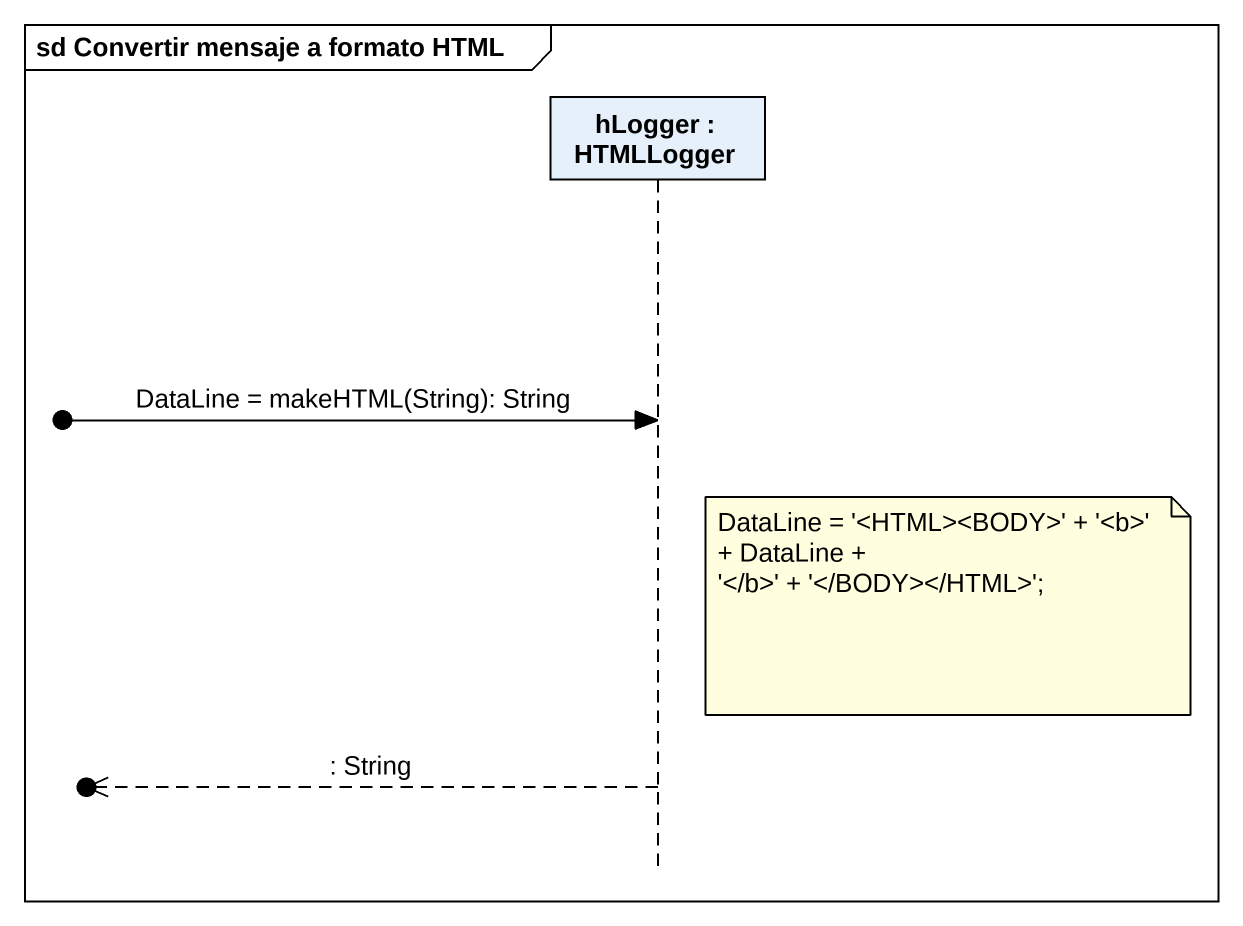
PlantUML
@startuml
mainframe sd Convertir mensaje a formato HTML
hide footbox
participant "hLogger : HTMLLogger" as hLogger

[o-> hLogger : DataLine = makeHTML(String): String
note right of hLogger
  DataLine = '<HTML><BODY>' + '~<b>' + DataLine +
  ~'~</b>' + '</BODY></HTML>';
end note
[o<<-- hLogger : : String
@enduml
